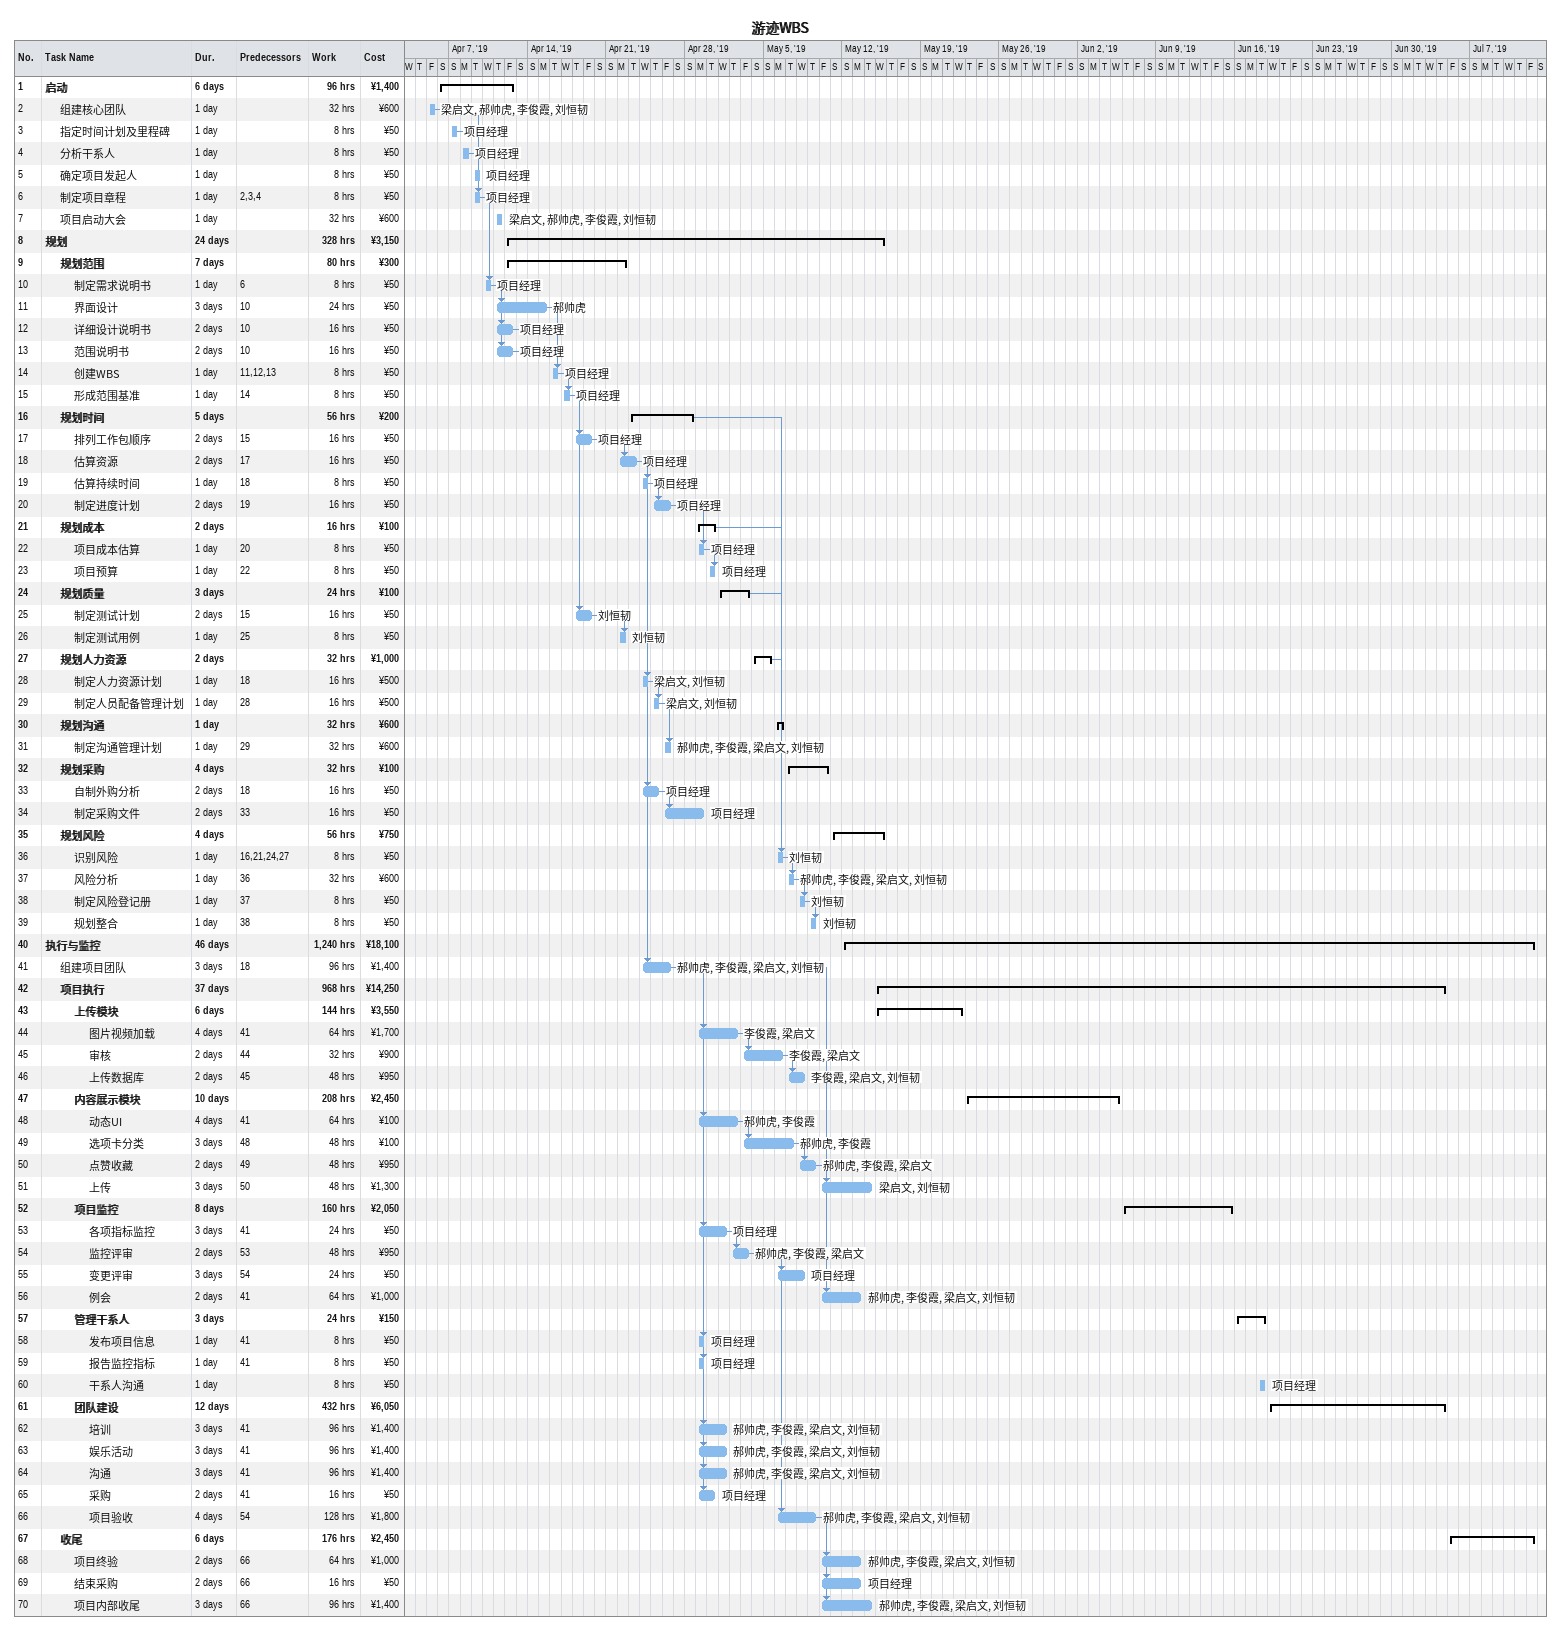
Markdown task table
游迹WBS

| ID | Level | Task | Duration | Start | Finish | Predecessors | Resources | Work (h) | Cost (¥) |
|---|---|---|---|---|---|---|---|---|---|
| 1 | 1 | **启动** | 6d | 2019-04-06 | 2019-04-12 |  |  | 96 | 1400 |
| 2 | 2 | 组建核心团队 | 1d | 2019-04-05 | 2019-04-05 |  | 梁启文, 郝帅虎, 李俊霞, 刘恒韧 | 32 | 600 |
| 3 | 2 | 指定时间计划及里程碑 | 1d | 2019-04-07 | 2019-04-07 |  | 项目经理 | 8 | 50 |
| 4 | 2 | 分析干系人 | 1d | 2019-04-08 | 2019-04-08 |  | 项目经理 | 8 | 50 |
| 5 | 2 | 确定项目发起人 | 1d | 2019-04-09 | 2019-04-09 |  | 项目经理 | 8 | 50 |
| 6 | 2 | 制定项目章程 | 1d | 2019-04-09 | 2019-04-09 | 2, 3, 4 | 项目经理 | 8 | 50 |
| 7 | 2 | 项目启动大会 | 1d | 2019-04-11 | 2019-04-11 |  | 梁启文, 郝帅虎, 李俊霞, 刘恒韧 | 32 | 600 |
| 8 | 1 | **规划** | 24d | 2019-04-12 | 2019-05-15 |  |  | 328 | 3150 |
| 9 | 2 | **规划范围** | 7d | 2019-04-12 | 2019-04-22 |  |  | 80 | 300 |
| 10 | 3 | 制定需求说明书 | 1d | 2019-04-10 | 2019-04-10 | 6 | 项目经理 | 8 | 50 |
| 11 | 3 | 界面设计 | 3d | 2019-04-11 | 2019-04-15 | 10 | 郝帅虎 | 24 | 50 |
| 12 | 3 | 详细设计说明书 | 2d | 2019-04-11 | 2019-04-12 | 10 | 项目经理 | 16 | 50 |
| 13 | 3 | 范围说明书 | 2d | 2019-04-11 | 2019-04-12 | 10 | 项目经理 | 16 | 50 |
| 14 | 3 | 创建WBS | 1d | 2019-04-16 | 2019-04-16 | 11, 12, 13 | 项目经理 | 8 | 50 |
| 15 | 3 | 形成范围基准 | 1d | 2019-04-17 | 2019-04-17 | 14 | 项目经理 | 8 | 50 |
| 16 | 2 | **规划时间** | 5d | 2019-04-23 | 2019-04-28 |  |  | 56 | 200 |
| 17 | 3 | 排列工作包顺序 | 2d | 2019-04-18 | 2019-04-19 | 15 | 项目经理 | 16 | 50 |
| 18 | 3 | 估算资源 | 2d | 2019-04-22 | 2019-04-23 | 17 | 项目经理 | 16 | 50 |
| 19 | 3 | 估算持续时间 | 1d | 2019-04-24 | 2019-04-24 | 18 | 项目经理 | 8 | 50 |
| 20 | 3 | 制定进度计划 | 2d | 2019-04-25 | 2019-04-26 | 19 | 项目经理 | 16 | 50 |
| 21 | 2 | **规划成本** | 2d | 2019-04-29 | 2019-04-30 |  |  | 16 | 100 |
| 22 | 3 | 项目成本估算 | 1d | 2019-04-29 | 2019-04-29 | 20 | 项目经理 | 8 | 50 |
| 23 | 3 | 项目预算 | 1d | 2019-04-30 | 2019-04-30 | 22 | 项目经理 | 8 | 50 |
| 24 | 2 | **规划质量** | 3d | 2019-05-01 | 2019-05-03 |  |  | 24 | 100 |
| 25 | 3 | 制定测试计划 | 2d | 2019-04-18 | 2019-04-19 | 15 | 刘恒韧 | 16 | 50 |
| 26 | 3 | 制定测试用例 | 1d | 2019-04-22 | 2019-04-22 | 25 | 刘恒韧 | 8 | 50 |
| 27 | 2 | **规划人力资源** | 2d | 2019-05-04 | 2019-05-05 |  |  | 32 | 1000 |
| 28 | 3 | 制定人力资源计划 | 1d | 2019-04-24 | 2019-04-24 | 18 | 梁启文, 刘恒韧 | 16 | 500 |
| 29 | 3 | 制定人员配备管理计划 | 1d | 2019-04-25 | 2019-04-25 | 28 | 梁启文, 刘恒韧 | 16 | 500 |
| 30 | 2 | **规划沟通** | 1d | 2019-05-06 | 2019-05-06 |  |  | 32 | 600 |
| 31 | 3 | 制定沟通管理计划 | 1d | 2019-04-26 | 2019-04-26 | 29 | 郝帅虎, 李俊霞, 梁启文, 刘恒韧 | 32 | 600 |
| 32 | 2 | **规划采购** | 4d | 2019-05-07 | 2019-05-10 |  |  | 32 | 100 |
| 33 | 3 | 自制外购分析 | 2d | 2019-04-24 | 2019-04-25 | 18 | 项目经理 | 16 | 50 |
| 34 | 3 | 制定采购文件 | 2d | 2019-04-26 | 2019-04-29 | 33 | 项目经理 | 16 | 50 |
| 35 | 2 | **规划风险** | 4d | 2019-05-11 | 2019-05-15 |  |  | 56 | 750 |
| 36 | 3 | 识别风险 | 1d | 2019-05-06 | 2019-05-06 | 16, 21, 24, 27 | 刘恒韧 | 8 | 50 |
| 37 | 3 | 风险分析 | 1d | 2019-05-07 | 2019-05-07 | 36 | 郝帅虎, 李俊霞, 梁启文, 刘恒韧 | 32 | 600 |
| 38 | 3 | 制定风险登记册 | 1d | 2019-05-08 | 2019-05-08 | 37 | 刘恒韧 | 8 | 50 |
| 39 | 3 | 规划整合 | 1d | 2019-05-09 | 2019-05-09 | 38 | 刘恒韧 | 8 | 50 |
| 40 | 1 | **执行与监控** | 46d | 2019-05-12 | 2019-07-12 |  |  | 1240 | 18100 |
| 41 | 2 | 组建项目团队 | 3d | 2019-04-24 | 2019-04-26 | 18 | 郝帅虎, 李俊霞, 梁启文, 刘恒韧 | 96 | 1400 |
| 42 | 2 | **项目执行** | 37d | 2019-05-15 | 2019-07-04 |  |  | 968 | 14250 |
| 43 | 3 | **上传模块** | 6d | 2019-05-15 | 2019-05-22 |  |  | 144 | 3550 |
| 44 | 4 | 图片视频加载 | 4d | 2019-04-29 | 2019-05-02 | 41 | 李俊霞, 梁启文 | 64 | 1700 |
| 45 | 4 | 审核 | 2d | 2019-05-03 | 2019-05-06 | 44 | 李俊霞, 梁启文 | 32 | 900 |
| 46 | 4 | 上传数据库 | 2d | 2019-05-07 | 2019-05-08 | 45 | 李俊霞, 梁启文, 刘恒韧 | 48 | 950 |
| 47 | 3 | **内容展示模块** | 10d | 2019-05-23 | 2019-06-05 |  |  | 208 | 2450 |
| 48 | 4 | 动态UI | 4d | 2019-04-29 | 2019-05-02 | 41 | 郝帅虎, 李俊霞 | 64 | 100 |
| 49 | 4 | 选项卡分类 | 3d | 2019-05-03 | 2019-05-07 | 48 | 郝帅虎, 李俊霞 | 48 | 100 |
| 50 | 4 | 点赞收藏 | 2d | 2019-05-08 | 2019-05-09 | 49 | 郝帅虎, 李俊霞, 梁启文 | 48 | 950 |
| 51 | 4 | 上传 | 3d | 2019-05-10 | 2019-05-14 | 50 | 梁启文, 刘恒韧 | 48 | 1300 |
| 52 | 3 | **项目监控** | 8d | 2019-06-06 | 2019-06-15 |  |  | 160 | 2050 |
| 53 | 4 | 各项指标监控 | 3d | 2019-04-29 | 2019-05-01 | 41 | 项目经理 | 24 | 50 |
| 54 | 4 | 监控评审 | 2d | 2019-05-02 | 2019-05-03 | 53 | 郝帅虎, 李俊霞, 梁启文 | 48 | 950 |
| 55 | 4 | 变更评审 | 3d | 2019-05-06 | 2019-05-08 | 54 | 项目经理 | 24 | 50 |
| 56 | 4 | 例会 | 2d | 2019-05-10 | 2019-05-13 | 41 | 郝帅虎, 李俊霞, 梁启文, 刘恒韧 | 64 | 1000 |
| 57 | 3 | **管理干系人** | 3d | 2019-06-16 | 2019-06-18 |  |  | 24 | 150 |
| 58 | 4 | 发布项目信息 | 1d | 2019-04-29 | 2019-04-29 | 41 | 项目经理 | 8 | 50 |
| 59 | 4 | 报告监控指标 | 1d | 2019-04-29 | 2019-04-29 | 41 | 项目经理 | 8 | 50 |
| 60 | 4 | 干系人沟通 | 1d | 2019-06-18 | 2019-06-18 |  | 项目经理 | 8 | 50 |
| 61 | 3 | **团队建设** | 12d | 2019-06-19 | 2019-07-04 |  |  | 432 | 6050 |
| 62 | 4 | 培训 | 3d | 2019-04-29 | 2019-05-01 | 41 | 郝帅虎, 李俊霞, 梁启文, 刘恒韧 | 96 | 1400 |
| 63 | 4 | 娱乐活动 | 3d | 2019-04-29 | 2019-05-01 | 41 | 郝帅虎, 李俊霞, 梁启文, 刘恒韧 | 96 | 1400 |
| 64 | 4 | 沟通 | 3d | 2019-04-29 | 2019-05-01 | 41 | 郝帅虎, 李俊霞, 梁启文, 刘恒韧 | 96 | 1400 |
| 65 | 4 | 采购 | 2d | 2019-04-29 | 2019-04-30 | 41 | 项目经理 | 16 | 50 |
| 66 | 4 | 项目验收 | 4d | 2019-05-06 | 2019-05-09 | 54 | 郝帅虎, 李俊霞, 梁启文, 刘恒韧 | 128 | 1800 |
| 67 | 2 | **收尾** | 6d | 2019-07-05 | 2019-07-12 |  |  | 176 | 2450 |
| 68 | 3 | 项目终验 | 2d | 2019-05-10 | 2019-05-13 | 66 | 郝帅虎, 李俊霞, 梁启文, 刘恒韧 | 64 | 1000 |
| 69 | 3 | 结束采购 | 2d | 2019-05-10 | 2019-05-13 | 66 | 项目经理 | 16 | 50 |
| 70 | 3 | 项目内部收尾 | 3d | 2019-05-10 | 2019-05-14 | 66 | 郝帅虎, 李俊霞, 梁启文, 刘恒韧 | 96 | 1400 |
